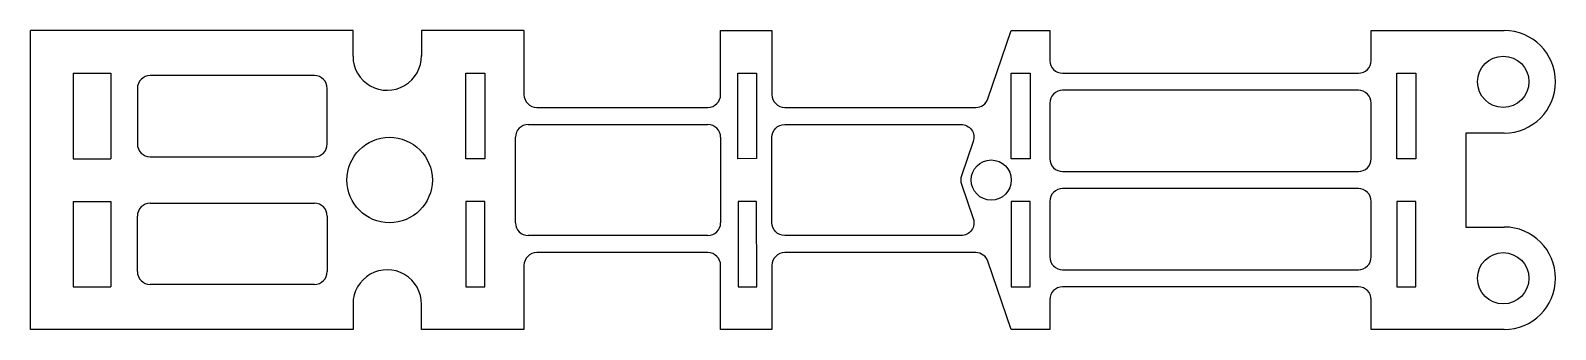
# Model space of a CAD drawing. Header units: inches. Extents: x 50 to 228, y 229 to 264.
import ezdxf

# ---------------------------------------------------------------- set-up
doc = ezdxf.new("R2010")
doc.units = ezdxf.units.IN
doc.header["$MEASUREMENT"] = 0

msp = doc.modelspace()

# ---------------------------------------------------------------- linework, layer by layer
for p, q in [((87.56, 263.89), (49.84, 263.89)), ((49.84, 228.89), (49.84, 263.89)), ((54.84, 258.89), (59.24, 258.89)), ((54.84, 258.89), (54.84, 248.89)), ((59.24, 258.89), (59.24, 248.89)), ((54.84, 248.89), (59.24, 248.89)), ((54.84, 243.89), (59.24, 243.89)), ((54.84, 243.89), (54.84, 233.89)), ((59.24, 243.89), (59.24, 233.89)), ((54.84, 233.89), (59.24, 233.89)), ((87.56, 228.89), (49.84, 228.89))]:
    msp.add_line(p, q)
at = {"color": 0}
for p, q in [((77.56, 263.89), (77.56, 263.89)), ((87.56, 260.89), (87.56, 263.89)), ((107.56, 263.89), (95.56, 263.89)), ((95.56, 263.89), (95.56, 260.89)), ((107.56, 263.89), (107.56, 256.39)), ((130.56, 256.39), (130.56, 263.89)), ((130.56, 263.89), (136.56, 263.89)), ((136.56, 263.89), (136.56, 256.39)), ((161.83, 255.91), (164.56, 263.89)), ((164.56, 263.89), (169.06, 263.89)), ((169.06, 263.89), (169.06, 260.39)), ((206.66, 260.39), (206.66, 263.89)), ((206.66, 263.89), (222.21, 263.89)), ((170.56, 258.89), (205.16, 258.89)), ((62.34, 257.11), (62.34, 250.61)), ((83.04, 258.61), (63.84, 258.61)), ((84.54, 250.61), (84.54, 257.11)), ((109.06, 254.89), (129.06, 254.89)), ((138.06, 254.89), (160.41, 254.89)), ((108.06, 252.89), (129.06, 252.89)), ((222.21, 251.89), (217.73, 251.89)), ((217.73, 251.89), (217.73, 240.89)), ((106.56, 241.39), (106.56, 251.39)), ((130.56, 251.39), (130.56, 241.39)), ((63.84, 249.11), (83.04, 249.11)), ((63.84, 243.68), (83.04, 243.68)), ((62.34, 235.68), (62.34, 242.18)), ((84.54, 242.18), (84.54, 235.68)), ((217.73, 240.89), (222.21, 240.89)), ((129.06, 239.89), (108.06, 239.89)), ((129.06, 237.89), (109.06, 237.89)), ((160.41, 237.89), (138.06, 237.89)), ((107.56, 236.39), (107.56, 228.89)), ((130.56, 228.89), (130.56, 236.39)), ((136.56, 236.39), (136.56, 228.89)), ((164.56, 228.89), (161.83, 236.88)), ((83.04, 234.18), (63.84, 234.18)), ((205.16, 233.89), (170.56, 233.89)), ((87.56, 231.89), (87.56, 228.89)), ((95.56, 228.89), (95.56, 231.89)), ((169.06, 232.39), (169.06, 228.89)), ((206.66, 228.89), (206.66, 232.39)), ((87.56, 228.89), (87.56, 228.89)), ((107.56, 228.89), (95.56, 228.89)), ((136.56, 228.89), (130.56, 228.89)), ((169.06, 228.89), (164.56, 228.89)), ((222.21, 228.89), (206.66, 228.89))]:
    msp.add_line(p, q, dxfattribs=at)
for points in [[(100.76, 258.89), (102.96, 258.89), (102.96, 248.89), (100.76, 248.89)], [(132.56, 258.89), (134.76, 258.89), (134.76, 248.9), (132.56, 248.89)], [(164.56, 258.89), (166.76, 258.89), (166.76, 248.89), (164.56, 248.89)], [(211.86, 248.89), (209.66, 248.89), (209.66, 258.89), (211.86, 258.89)], [(100.76, 233.89), (102.96, 233.89), (102.96, 243.89), (100.76, 243.89)], [(132.61, 233.89), (134.81, 233.89), (134.76, 243.89), (132.61, 243.89)], [(164.56, 233.89), (166.76, 233.89), (166.76, 243.89), (164.56, 243.89)], [(211.86, 233.89), (211.86, 243.89), (209.66, 243.89), (209.66, 233.89)]]:
    msp.add_lwpolyline(points, close=True, dxfattribs=at)
for points in [[(206.66, 248.89), (206.66, 255.39, 0.414214), (205.16, 256.89), (170.56, 256.89, 0.414214), (169.06, 255.39), (169.06, 248.89, 0.414214), (170.56, 247.39), (205.16, 247.39, 0.414214)], [(160.11, 241.88, -0.514618), (158.69, 239.89), (138.06, 239.89, -0.414214), (136.56, 241.39), (136.56, 251.39, -0.414214), (138.06, 252.89), (158.69, 252.89, -0.514618), (160.11, 250.91), (158.73, 246.88, 0.166667), (158.73, 245.91)], [(169.06, 243.89), (169.06, 237.39, 0.414214), (170.56, 235.89), (205.16, 235.89, 0.414214), (206.66, 237.39), (206.66, 243.89, 0.414214), (205.16, 245.39), (170.56, 245.39, 0.414214)]]:
    msp.add_lwpolyline(points, format="xyb", close=True, dxfattribs=at)
for centre, radius in [((222.1, 257.89), 3), ((91.84, 246.39), 5), ((162.21, 246.39), 2.35), ((222.1, 234.89), 3)]:
    msp.add_circle(centre, radius, dxfattribs=at)
for centre, radius, start, end in [((222.21, 257.89), 6, 270, 90), ((91.56, 260.89), 4, 180, 0.9634), ((170.56, 260.39), 1.5, 180, 270), ((205.16, 260.39), 1.5, 270, 0), ((63.84, 257.11), 1.5, 90, 180), ((83.04, 257.11), 1.5, 0, 90), ((109.06, 256.39), 1.5, 180, 270), ((129.06, 256.39), 1.5, 270, 0), ((138.06, 256.39), 1.5, 180, 270), ((160.41, 256.39), 1.5, 270, 341.0754), ((108.06, 251.39), 1.5, 90, 180), ((129.06, 251.39), 1.5, 0, 90), ((63.84, 250.61), 1.5, 180, 270), ((83.04, 250.61), 1.5, 270, 0), ((63.84, 242.18), 1.5, 90, 180), ((83.04, 242.18), 1.5, 0, 90), ((108.06, 241.39), 1.5, 180, 270), ((129.06, 241.39), 1.5, 270, 0), ((222.21, 234.89), 6, 270, 90), ((109.06, 236.39), 1.5, 90, 180), ((129.06, 236.39), 1.5, 0, 90), ((138.06, 236.39), 1.5, 90, 180), ((160.41, 236.39), 1.5, 18.9246, 90), ((63.84, 235.68), 1.5, 180, 270), ((83.04, 235.68), 1.5, 270, 0), ((91.56, 231.89), 4, 359.0366, 180), ((170.56, 232.39), 1.5, 90, 180), ((205.16, 232.39), 1.5, 0, 90)]:
    msp.add_arc(centre, radius, start, end, dxfattribs=at)

doc.saveas('drawing.dxf')
